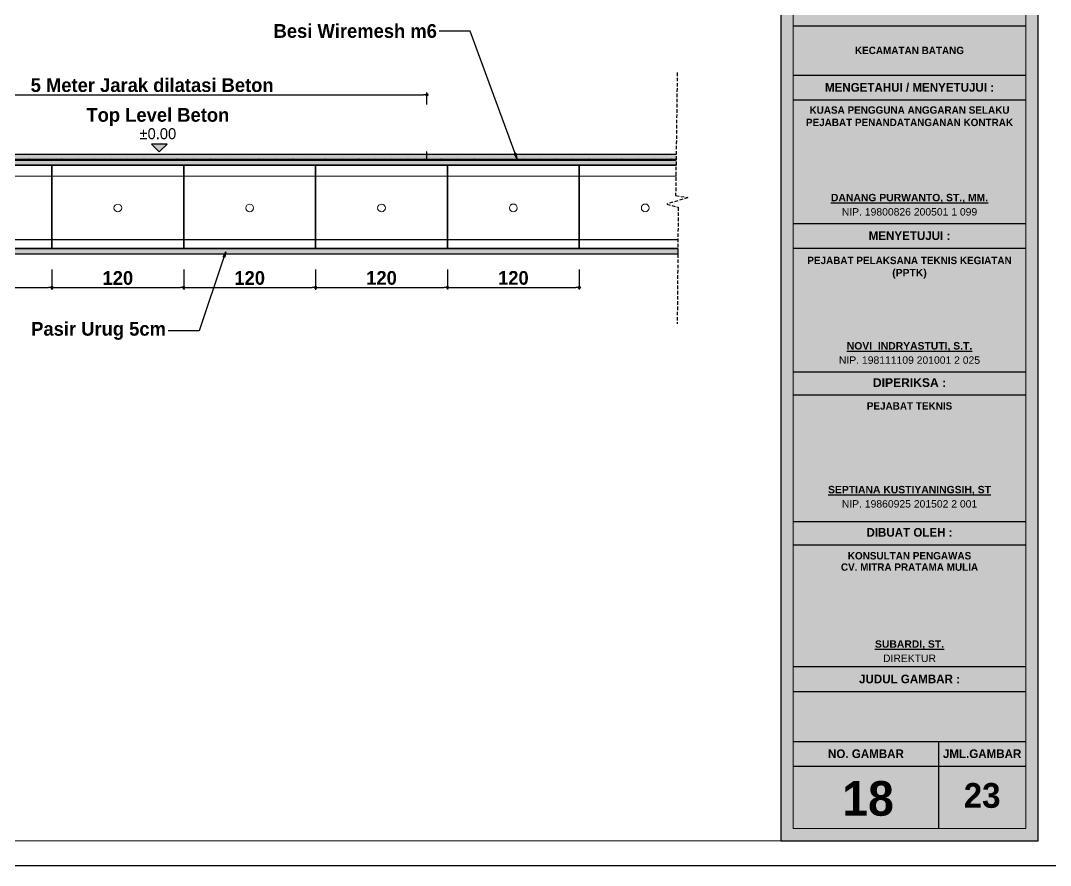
# Model space of a CAD drawing. Header units: centimetres. Extents: x -292707 to 138715, y -53922 to 66277.
# Drawn here: x 32557 to 33494, y -13009 to -12239 of the extents above; entities that cross this region are included whole.
import ezdxf
from ezdxf import colors
from ezdxf.entities.mleader import LeaderData, LeaderLine
from ezdxf.math import Vec2, Vec3
from ezdxf.xclip import XClip

# ---------------------------------------------------------------- set-up
doc = ezdxf.new("R2010")
doc.units = ezdxf.units.CM
doc.header["$XCLIPFRAME"] = 0
doc.linetypes.add('HIDDEN', pattern=[9.525, 6.35, -3.175])
for name, color, linetype in [('A-ALINE-1', 91, 'Continuous'), ('A-ALINE-2', 101, 'Continuous'), ('A-ALINE-3', 111, 'Continuous'), ('A-ALINE-4', 113, 'Continuous'), ('A-ALINE-7', 119, 'Continuous'), ('A-ANNOTATION', 144, 'Continuous'), ('A-DIM', 157, 'Continuous'), ('A-TEXT', 254, 'Continuous')]:
    doc.layers.add(name, color=color, linetype=linetype)
for name, color, linetype, lineweight, true_color in [('A-FILL-1', 250, 'Continuous', 0, 0x333333), ('A-FILL-2', 7, 'Continuous', 0, 0x4d4d4d), ('A-FILL-3', 7, 'Continuous', 0, 0x666666), ('A-FILL-4', 9, 'Continuous', 0, 0x808080), ('A-FILL-7', 7, 'Continuous', 0, 0xcccccc)]:
    doc.layers.add(name, color=color, linetype=linetype, lineweight=lineweight, true_color=true_color)
doc.layers.add('A-SWING AREA', color=7, linetype='Continuous', lineweight=0, true_color=0xf7f7f7, transparency=0.2)
doc.styles.add('Scale 170', font='GOTHICB.TTF', dxfattribs={"height": 50})
doc.styles.add('Scale 50', font='GOTHICB.TTF', dxfattribs={"height": 12.5})
doc.dimstyles.new('Scale 50', dxfattribs={"dimscale": 0, "dimtxt": 7.5, "dimasz": 3, "dimexe": 2, "dimexo": 2, "dimgap": 2, "dimtad": 1, "dimdec": 0, "dimtxsty": 'Scale 50', "dimblk": 'DOT', "dimcen": 2.5, "dimclrd": 256, "dimclre": 256, "dimclrt": 254, "dimadec": 0, "dimazin": 0, "dimtfac": 1, "dimtdec": 0, "dimtmove": 0, "dimatfit": 3, "dimldrblk": 'DOTSMALL', "dimfxl": 1, "dimtfillclr": 256, "dimlwd": -1, "dimlwe": -1, "dimarcsym": 0})

# ---------------------------------------------------------------- blocks, each defined once
blk = doc.blocks.new('hgfhgfh')
at = {"layer": 'A-FILL-7'}
h = blk.add_hatch(color=256, dxfattribs=at)
h.dxf.hatch_style = 1
h.paths.add_polyline_path([(48329.1, -25086.8), (39823.08, -25086.8, 0.929837), (39827.6, -32807.8), (48333.62, -32807.8, 0.942911)])
h.paths.add_polyline_path([(48332.13, -32757.8), (39829.41, -32757.8, -0.929395), (39824.92, -25136.8), (48327.64, -25136.8, -0.942549)], flags=16)
h.paths.add_polyline_path([(48331.92, -32750.8), (39829.66, -32750.8, -0.929332), (39825.18, -25143.8), (48327.44, -25143.8, -0.942498)], flags=0)
h.paths.add_polyline_path([(51488.47, -28964.64, -1), (51408.47, -28964.64, -1)], flags=0)
h.paths.add_polyline_path([(51483.47, -28964.64, -1), (51413.47, -28964.64, -1)], flags=0)
h.paths.add_polyline_path([(36628.47, -28964.93, -1), (36708.47, -28964.93, -1)], flags=0)
h.paths.add_polyline_path([(36633.47, -28964.93, -1), (36703.47, -28964.93, -1)], flags=0)
at = {"layer": 'A-ALINE-2', "ltscale": 0.14}
blk.add_arc((48104.3, -28947.44), 4890.17, 273.02311, 87.03654, dxfattribs=at)
at = {"layer": 'A-ALINE-7', "ltscale": 0.14}
for radius, start, end in [(3874.17, 273.39656, 86.67045), (3867.17, 273.39963, 86.66744), (3817.17, 273.42183, 86.64568), (3810.17, 273.42497, 86.6426)]:
    blk.add_arc((48104.3, -28947.44), radius, start, end, dxfattribs=at)
at = {"layer": 'A-FILL-4', "ltscale": 0.14}
for radius, start, end in [(4885.17, 273.02465, 87.03502), (4890.17, 273.02311, 87.03654), (4763.17, 273.06315, 86.99728), (4758.17, 273.06476, 86.9957), (4631.17, 273.10651, 86.95478), (4636.17, 273.10483, 86.95642), (4509.17, 273.14826, 86.91385), (4504.17, 273.15001, 86.91213), (4377.17, 273.19539, 86.86765), (4382.17, 273.19357, 86.86944), (4250.17, 273.2428, 86.82118), (4255.17, 273.24089, 86.82305), (4128.17, 273.29038, 86.77454), (4123.17, 273.29237, 86.77258), (3996.17, 273.3443, 86.72169), (4001.17, 273.3422, 86.72374)]:
    blk.add_arc((48104.3, -28947.44), radius, start, end, dxfattribs=at)
blk = doc.blocks.new('A$Cee8faf8f')
at = {"layer": 'A-FILL-7'}
h = blk.add_hatch(color=256, dxfattribs=at)
h.dxf.hatch_style = 1
edge = h.paths.add_edge_path()
edge.add_arc((0.6, 0.6), 0.6, 0, 360)
at = {"layer": 'A-FILL-1', "ltscale": 0.25}
blk.add_circle((0.6, 0.6), 0.6, dxfattribs=at)
blk = doc.blocks.new('GFDFGGFDG')
at = {"ltscale": 0.25}
blk.add_lwpolyline([(14867.54, -12200.62), (14987.54, -12200.62), (14987.54, -12276.62), (14867.54, -12276.62)], close=True, dxfattribs=at)
at = {"layer": 'A-ALINE-3', "ltscale": 0.25}
blk.add_lwpolyline([(14867.54, -12276.62), (14987.54, -12276.62), (14987.54, -12268.62), (14867.54, -12268.62)], close=True, dxfattribs=at)
at = {"layer": 'A-FILL-2'}
for p, q in [((14867.54, -12200.62), (14870.54, -12200.62)), ((14867.54, -12210.62), (14867.54, -12200.62)), ((14896.04, -12200.62), (14870.54, -12200.62)), ((14899.04, -12200.62), (14896.04, -12200.62)), ((14924.54, -12200.62), (14899.04, -12200.62)), ((14924.54, -12200.62), (14927.54, -12200.62)), ((14927.54, -12200.62), (14930.54, -12200.62)), ((14956.04, -12200.62), (14930.54, -12200.62)), ((14959.04, -12200.62), (14956.04, -12200.62)), ((14984.54, -12200.62), (14959.04, -12200.62)), ((14984.54, -12200.62), (14987.54, -12200.62)), ((14987.54, -12200.62), (14987.54, -12210.62)), ((14867.54, -12210.62), (14870.54, -12210.62)), ((14867.54, -12210.62), (14867.54, -12260.62)), ((14870.54, -12210.62), (14896.04, -12210.62)), ((14899.04, -12210.62), (14896.04, -12210.62)), ((14899.04, -12210.62), (14924.54, -12210.62)), ((14924.54, -12210.62), (14927.54, -12210.62)), ((14927.54, -12210.62), (14930.54, -12210.62)), ((14930.54, -12210.62), (14956.04, -12210.62)), ((14959.04, -12210.62), (14956.04, -12210.62)), ((14959.04, -12210.62), (14984.54, -12210.62)), ((14984.54, -12210.62), (14987.54, -12210.62)), ((14987.54, -12210.62), (14987.54, -12260.62)), ((14867.54, -12268.62), (14867.54, -12260.62)), ((14867.54, -12268.62), (14867.54, -12269.62)), ((14924.04, -12268.62), (14867.54, -12268.62)), ((14867.54, -12269.62), (14867.54, -12276.62)), ((14924.04, -12268.62), (14931.04, -12268.62)), ((14987.54, -12268.62), (14931.04, -12268.62)), ((14987.54, -12268.62), (14987.54, -12260.62)), ((14987.54, -12269.62), (14987.54, -12268.62)), ((14987.54, -12269.62), (14987.54, -12276.62)), ((14867.54, -12276.62), (14987.54, -12276.62))]:
    blk.add_line(p, q, dxfattribs=at)
at = {"layer": 'A-FILL-2', "ltscale": 0.25}
blk.add_circle((14927.54, -12239.62), 3.5, dxfattribs=at)
blk = doc.blocks.new('jhgkjhkjhkjh')
at = {"layer": 'A-SWING AREA', "transparency": 33554457}
h = blk.add_hatch(color=256, dxfattribs=at)
h.dxf.hatch_style = 1
h.paths.add_polyline_path([(-933.61, 931.53), (-881.61, 931.53), (-881.61, 1218.53), (-933.61, 1218.53)])
at = {"layer": 'A-ALINE-1', "ltscale": 0.25}
blk.add_lwpolyline([(-933.61, 931.53), (-881.61, 931.53), (-881.61, 1218.53), (-933.61, 1218.53)], close=True, dxfattribs=at)
at = {"layer": 'A-ALINE-4', "ltscale": 0.25}
for points in [[(-931.11, 1096.44), (-884.11, 1096.44)], [(-931.11, 1086.44), (-884.11, 1086.44)], [(-931.11, 1081.44), (-884.11, 1081.44)], [(-931.11, 1056.44), (-884.11, 1056.44)], [(-931.11, 1051.44), (-884.11, 1051.44)], [(-931.11, 1026.44), (-884.11, 1026.44)], [(-931.11, 1021.72), (-884.11, 1021.72)], [(-931.11, 996.12), (-884.11, 996.12)], [(-931.11, 991.41), (-884.11, 991.41)], [(-931.11, 966.75), (-884.11, 966.75)], [(-931.11, 966.75), (-884.11, 966.75)], [(-931.11, 961.75), (-884.11, 961.75)], [(-931.11, 951.62), (-884.11, 951.62)], [(-901.74, 951.62), (-901.74, 934.03)], [(-931.11, 946.62), (-884.11, 946.62)]]:
    blk.add_lwpolyline(points, dxfattribs=at)
at = {"layer": 'A-FILL-1', "ltscale": 0.25}
blk.add_lwpolyline([(-1286.61, 931.53), (-933.61, 931.53), (-933.61, 1218.53), (-1286.61, 1218.53)], close=True, dxfattribs=at)
at = {"layer": 'A-FILL-1'}
blk.add_lwpolyline([(-931.11, 934.03), (-884.11, 934.03), (-884.11, 1216.03), (-931.11, 1216.03)], close=True, dxfattribs=at)
at = {"layer": 'Defpoints'}
blk.add_lwpolyline([(-1296.61, 926.53), (-876.61, 926.53), (-876.61, 1223.53), (-1296.61, 1223.53)], close=True, dxfattribs=at)
at = {"layer": 'A-TEXT', "ltscale": 0.25, "attachment_point": 5, "style": 'Scale 170'}
for s, width, insert, char_height in [('KECAMATAN BATANG', 47, (-907.61, 1091.44), 1.5), ('{\\fCentury Gothic|b1|i0|c0|p34;MENGETAHUI / MENYETUJUI :}', 47, (-907.61, 1083.94), 1.75), ('KUASA PENGGUNA ANGGARAN SELAKU PEJABAT PENANDATANGANAN KONTRAK', 47, (-907.61, 1078.12), 1.5), ('{\\fArial|b1|i0|c0|p34;\\LDANANG PURWANTO, ST., MM.}', 47, (-907.61, 1061.5), 1.5), ('{\\fArial|b0|i0|c0|p34;NIP. 19800826 200501 1 099}', 47, (-907.61, 1058.77), 1.5), ('{\\fCentury Gothic|b1|i0|c0|p34;MENYETUJUI :}', 47, (-907.61, 1053.94), 1.75), ('PEJABAT PELAKSANA TEKNIS KEGIATAN', 47, (-907.61, 1048.94), 1.5), ('{\\fArial|b1|i0|c0|p34;(PPTK)}', 47, (-907.61, 1046.25), 1.5), ('{\\fArial|b1|i0|c0|p34;\\LNOVI  INDRYASTUTI, S.T.}', 47, (-907.61, 1031.5), 1.5), ('{\\fArial|b0|i0|c0|p34;NIP. 198111109 201001 2 025}', 47, (-907.61, 1028.77), 1.5), ('{\\fArial|b1|i0|c0|p34;DIPERIKSA :}', 47, (-907.61, 1024.22), 1.75), ('PEJABAT TEKNIS', 47, (-907.61, 1019.49), 1.5), ('{\\fArial|b1|i0|c0|p34;\\LSEPTIANA KUSTIYANINGSIH, ST}', 47, (-907.61, 1002.41), 1.5), ('{\\fArial|b0|i0|c0|p34;NIP. 19860925 201502 2 001}', 47, (-907.61, 999.68), 1.5), ('DIBUAT OLEH :', 47, (-907.61, 993.91), 1.75), ('KONSULTAN PENGAWAS', 47, (-907.61, 989.18), 1.5), ('CV. MITRA PRATAMA MULIA', 47, (-907.61, 986.89), 1.5), ('{\\fArial|b1|i0|c0|p34;\\LSUBARDI, ST.}', 47, (-907.61, 971.16), 1.5), ('{\\fArial|b0|i0|c0|p34;DIREKTUR}', 47, (-907.61, 968.43), 1.5), ('{\\fCentury Gothic|b1|i0|c0|p34;JUDUL GAMBAR :}', 47, (-907.61, 964.25), 1.75), ('{\\fCentury Gothic|b1|i0|c0|p34;NO. GAMBAR}', 29.375, (-916.42, 949.12), 1.75), ('{\\fCentury Gothic|b1|i0|c0|p34;JML.GAMBAR}', 29.375, (-892.92, 949.12), 1.75), ('23', 47, (-892.92, 940.65), 5)]:
    blk.add_mtext_dynamic_manual_height_columns(s, width=width, gutter_width=105, heights=[0], dxfattribs=dict(at, insert=insert, char_height=char_height))
blk = doc.blocks.new('A$Cb77c0ee4')
at = {"layer": 'A-ANNOTATION'}
h = blk.add_hatch(color=256, dxfattribs=at)
h.dxf.hatch_style = 1
h.paths.add_polyline_path([(3, 1.5), (0, 1.5), (1.5, 0)])
edge = h.paths.add_edge_path(flags=17)
edge.add_line((3, 1.5), (0, 1.5))
for points in [[(3, 1.5), (0, 1.5)], [(3, 1.5), (0, 1.5), (1.5, 0), (3, 1.5)]]:
    blk.add_lwpolyline(points, dxfattribs=at)
blk = doc.blocks.new('_Dot')
at = {"color": 0, "linetype": 'ByBlock', "lineweight": -2}
blk.add_line((-0.5, 0), (-1, 0), dxfattribs=at)
at = {"color": 0, "linetype": 'ByBlock', "const_width": 0.5}
blk.add_lwpolyline([(-0.25, 0, 1), (0.25, 0, 1)], format="xyb", close=True, dxfattribs=at)
blk = doc.blocks.new('*D994')
at = {"layer": 'A-DIM', "ltscale": 5, "transparency": 16777216}
for p, q in [((32465.15, -12466), (32465.15, -12484.46)), ((32585.15, -12466), (32585.15, -12484.46)), ((32468.15, -12482.46), (32582.15, -12482.46))]:
    blk.add_line(p, q, dxfattribs=at)
at = {"layer": 'Defpoints', "color": 0, "ltscale": 5, "transparency": 16777216}
for p in [(32465.15, -12464), (32585.15, -12464), (32585.15, -12482.46)]:
    blk.add_point(p, dxfattribs=at)
at = {"layer": 'A-DIM', "ltscale": 5, "transparency": 16777216, "xscale": 3, "yscale": 3, "zscale": 3, "rotation": 180}
blk.add_blockref('_Dot', (32465.15, -12482.46), dxfattribs=at)
at = {"layer": 'A-DIM', "ltscale": 5, "transparency": 16777216, "xscale": 3, "yscale": 3, "zscale": 3}
blk.add_blockref('_Dot', (32585.15, -12482.46), dxfattribs=at)
at = {"layer": 'A-DIM', "color": 254, "ltscale": 5, "transparency": 16777216, "insert": (32525.15, -12473.89), "char_height": 12.5, "attachment_point": 5, "style": 'Scale 50'}
blk.add_mtext('120', dxfattribs=at)
blk = doc.blocks.new('_DotSmall')
at = {"color": 0, "linetype": 'ByBlock', "const_width": 0.5}
blk.add_lwpolyline([(-0.0625, 0, 1), (0.0625, 0, 1)], format="xyb", close=True, dxfattribs=at)
blk = doc.blocks.new('*D995')
at = {"layer": 'A-DIM', "ltscale": 5, "transparency": 16777216}
for p, q in [((32585.15, -12466), (32585.15, -12484.46)), ((32705.15, -12466), (32705.15, -12484.46)), ((32588.15, -12482.46), (32702.15, -12482.46))]:
    blk.add_line(p, q, dxfattribs=at)
at = {"layer": 'Defpoints', "color": 0, "ltscale": 5, "transparency": 16777216}
for p in [(32585.15, -12464), (32705.15, -12464), (32705.15, -12482.46)]:
    blk.add_point(p, dxfattribs=at)
at = {"layer": 'A-DIM', "ltscale": 5, "transparency": 16777216, "xscale": 3, "yscale": 3, "zscale": 3, "rotation": 180}
blk.add_blockref('_Dot', (32585.15, -12482.46), dxfattribs=at)
at = {"layer": 'A-DIM', "ltscale": 5, "transparency": 16777216, "xscale": 3, "yscale": 3, "zscale": 3}
blk.add_blockref('_Dot', (32705.15, -12482.46), dxfattribs=at)
at = {"layer": 'A-DIM', "color": 254, "ltscale": 5, "transparency": 16777216, "insert": (32645.15, -12473.89), "char_height": 12.5, "attachment_point": 5, "style": 'Scale 50'}
blk.add_mtext('120', dxfattribs=at)
blk = doc.blocks.new('*D996')
at = {"layer": 'A-DIM', "ltscale": 5, "transparency": 16777216}
for p, q in [((32705.15, -12466), (32705.15, -12484.46)), ((32825.15, -12466), (32825.15, -12484.46)), ((32708.15, -12482.46), (32822.15, -12482.46))]:
    blk.add_line(p, q, dxfattribs=at)
at = {"layer": 'Defpoints', "color": 0, "ltscale": 5, "transparency": 16777216}
for p in [(32705.15, -12464), (32825.15, -12464), (32825.15, -12482.46)]:
    blk.add_point(p, dxfattribs=at)
at = {"layer": 'A-DIM', "ltscale": 5, "transparency": 16777216, "xscale": 3, "yscale": 3, "zscale": 3, "rotation": 180}
blk.add_blockref('_Dot', (32705.15, -12482.46), dxfattribs=at)
at = {"layer": 'A-DIM', "ltscale": 5, "transparency": 16777216, "xscale": 3, "yscale": 3, "zscale": 3}
blk.add_blockref('_Dot', (32825.15, -12482.46), dxfattribs=at)
at = {"layer": 'A-DIM', "color": 254, "ltscale": 5, "transparency": 16777216, "insert": (32765.15, -12473.89), "char_height": 12.5, "attachment_point": 5, "style": 'Scale 50'}
blk.add_mtext('120', dxfattribs=at)
blk = doc.blocks.new('*D997')
at = {"layer": 'A-DIM', "ltscale": 5, "transparency": 16777216}
for p, q in [((32825.15, -12465.94), (32825.15, -12484.4)), ((32945.15, -12465.94), (32945.15, -12484.4)), ((32828.15, -12482.4), (32942.15, -12482.4))]:
    blk.add_line(p, q, dxfattribs=at)
at = {"layer": 'Defpoints', "color": 0, "ltscale": 5, "transparency": 16777216}
for p in [(32825.15, -12463.94), (32945.15, -12463.94), (32945.15, -12482.4)]:
    blk.add_point(p, dxfattribs=at)
at = {"layer": 'A-DIM', "ltscale": 5, "transparency": 16777216, "xscale": 3, "yscale": 3, "zscale": 3, "rotation": 180}
blk.add_blockref('_Dot', (32825.15, -12482.4), dxfattribs=at)
at = {"layer": 'A-DIM', "ltscale": 5, "transparency": 16777216, "xscale": 3, "yscale": 3, "zscale": 3}
blk.add_blockref('_Dot', (32945.15, -12482.4), dxfattribs=at)
at = {"layer": 'A-DIM', "color": 254, "ltscale": 5, "transparency": 16777216, "insert": (32885.15, -12473.83), "char_height": 12.5, "attachment_point": 5, "style": 'Scale 50'}
blk.add_mtext('120', dxfattribs=at)
blk = doc.blocks.new('*D998')
at = {"layer": 'A-DIM', "ltscale": 5, "transparency": 16777216}
for p, q in [((32945.15, -12465.94), (32945.15, -12484.4)), ((33065.15, -12465.94), (33065.15, -12484.4)), ((32948.15, -12482.4), (33062.15, -12482.4))]:
    blk.add_line(p, q, dxfattribs=at)
at = {"layer": 'Defpoints', "color": 0, "ltscale": 5, "transparency": 16777216}
for p in [(32945.15, -12463.94), (33065.15, -12463.94), (33065.15, -12482.4)]:
    blk.add_point(p, dxfattribs=at)
at = {"layer": 'A-DIM', "ltscale": 5, "transparency": 16777216, "xscale": 3, "yscale": 3, "zscale": 3, "rotation": 180}
blk.add_blockref('_Dot', (32945.15, -12482.4), dxfattribs=at)
at = {"layer": 'A-DIM', "ltscale": 5, "transparency": 16777216, "xscale": 3, "yscale": 3, "zscale": 3}
blk.add_blockref('_Dot', (33065.15, -12482.4), dxfattribs=at)
at = {"layer": 'A-DIM', "color": 254, "ltscale": 5, "transparency": 16777216, "insert": (33005.15, -12473.83), "char_height": 12.5, "attachment_point": 5, "style": 'Scale 50'}
blk.add_mtext('120', dxfattribs=at)
blk = doc.blocks.new('*D1000')
at = {"layer": 'A-DIM', "ltscale": 5, "transparency": 16777216}
for p, q in [((32426.26, -12315.91), (32426.26, -12304.95)), ((32429.26, -12306.95), (32923.51, -12306.95)), ((32926.51, -12315.91), (32926.51, -12304.95))]:
    blk.add_line(p, q, dxfattribs=at)
at = {"layer": 'Defpoints', "color": 0, "ltscale": 5, "transparency": 16777216}
for p in [(32926.51, -12306.95), (32426.26, -12317.91), (32926.51, -12317.91)]:
    blk.add_point(p, dxfattribs=at)
at = {"layer": 'A-DIM', "ltscale": 5, "transparency": 16777216, "xscale": 3, "yscale": 3, "zscale": 3, "rotation": 180}
blk.add_blockref('_Dot', (32426.26, -12306.95), dxfattribs=at)
at = {"layer": 'A-DIM', "ltscale": 5, "transparency": 16777216, "xscale": 3, "yscale": 3, "zscale": 3}
blk.add_blockref('_Dot', (32926.51, -12306.95), dxfattribs=at)
at = {"layer": 'A-DIM', "color": 254, "ltscale": 5, "transparency": 16777216, "insert": (32676.38, -12298.27), "char_height": 12.5, "width": 292.5597, "attachment_point": 5, "style": 'Scale 50'}
blk.add_mtext('5 Meter Jarak dilatasi Beton', dxfattribs=at)
blk = doc.blocks.new('_Closed')
at = {"color": 0, "linetype": 'ByBlock', "lineweight": -2}
for p, q in [((-1, 0.17), (0, 0)), ((-1, 0.17), (-1, -0.17)), ((0, 0), (-1, -0.17)), ((0, 0), (-1, 0))]:
    blk.add_line(p, q, dxfattribs=at)

msp = doc.modelspace()

# ---------------------------------------------------------------- hatches: boundary and pattern name
h = msp.add_hatch()
h.set_pattern_fill('AR-SAND', color=256, scale=0.05)
h.set_pattern_definition([(37.5, (17010, -2e-11), (-0.08000156, 2.44706619), [0, -1.9304, 0, -2.159, 0, -2.06375]), (7.5, (17010, -2e-11), (2.2476164, 3.5841255), [0, -1.0414, 0, -1.7399, 0, -0.66675]), (327.5, (17008.438, -2e-11), (3.95496185, 0.00718592), [0, -0.635, 0, -2.286, 0, -2.9845]), (317.5, (17008.438, -2e-11), (3.81778226, 1.1146466), [0, -0.3175, 0, -1.4986, 0, -1.7145])])
h.paths.add_polyline_path([(31785.78, -12447.03), (31844.26, -12447.03), (31847.02, -12447.03), (33154.88, -12446.97), (33154.86, -12452.07), (31783.02, -12452.03), (31783.02, -12447.03)])
at = {"layer": 'A-FILL-2'}
h = msp.add_hatch(color=256, dxfattribs=at)
h.dxf.hatch_style = 1
h.paths.add_polyline_path([(32926.01, -12365.03), (32926.51, -12365.03), (32926.51, -12359.03), (32926.01, -12359.03)])
at = {"layer": 'A-FILL-3', "ltscale": 0.25}
h = msp.add_hatch(dxfattribs=at)
h.set_pattern_fill('AR-CONC', color=256, scale=0.09)
h.set_pattern_definition([(50, (-17974.906, 28055.769), (16.3966202, -1.4345177), [1.7145, -18.8595]), (355, (-17974.906, 28055.77), (-3.171908, 17.195116), [1.3716, -15.0876526]), (100.451445, (-17973.54, 28055.65), (13.2247122, 15.7605977), [1.457101, -16.028122]), (46.1842, (-17974.906, 28060.341), (24.3971137, -3.7838095), [2.57175, -28.28925]), (96.635558, (-17972.873, 28060.026), (21.366372, 22.268351), [2.185652, -24.042205]), (351.18415, (-17974.906, 28060.34), (21.366372, 22.268351), [2.057397, -22.631376]), (21, (-17972.62, 28059.198), (13.6452952, -9.2038678), [1.7145, -18.8595]), (326, (-17972.62, 28059.198), (5.5621826, 16.576917), [1.3716, -15.0876]), (71.451445, (-17971.483, 28058.431), (19.2074777, 7.3730492), [1.457101, -16.0280944]), (37.5, (-17974.906, 28055.769), (0.2779743, 7.6099535), [0, -14.90472, 0, -15.3162, 0, -15.14475]), (7.5, (-17974.906, 28055.769), (6.0137696, 9.0162517), [0, -8.73252, 0, -14.56182, 0, -5.77215]), (327.5, (-17980.004, 28055.769), (12.20315357, -0.51558696), [0, -5.715, 0, -17.8308, 0, -23.6601]), (317.5, (-17982.29, 28055.769), (13.3316263, 2.2883842), [0, -7.4295, 0, -11.84148, 0, -16.8021])])
h.paths.add_polyline_path([(33153.21, -12371.03), (33153.37, -12361.03), (31781.51, -12361.03), (31781.35, -12371.03)])
at = {"layer": 'A-FILL-7'}
h = msp.add_hatch(color=256, dxfattribs=at)
h.dxf.hatch_style = 1
h.paths.add_polyline_path([(33153.27, -12366.53), (33153.28, -12366.02), (31781.42, -12366.03), (31781.41, -12366.63)])

# ---------------------------------------------------------------- linework, layer by layer
at = {"ltscale": 0.25}
msp.add_lwpolyline([(33154.88, -12446.97), (33065.15, -12446.97), (33065.15, -12370.97), (33153.21, -12370.97)], dxfattribs=at)
at = {"layer": 'A-ALINE-3', "ltscale": 0.25}
msp.add_lwpolyline([(33154.94, -12438.97), (33065.15, -12438.97), (33065.15, -12446.97), (33154.88, -12446.97)], dxfattribs=at)
at = {"layer": 'A-ALINE-4', "ltscale": 0.25}
msp.add_lwpolyline([(31785.78, -12447.03), (31844.26, -12447.03), (31847.02, -12447.03), (33154.88, -12446.97), (33154.86, -12452.07), (31783.02, -12452.03), (31783.02, -12447.03), (31785.78, -12447.03)], dxfattribs=at)
at = {"layer": 'A-ALINE-7', "ltscale": 5}
msp.add_lwpolyline([(32926.01, -12365.03), (32926.51, -12365.03), (32926.51, -12359.03), (32926.01, -12359.03)], close=True, dxfattribs=at)
at = {"layer": 'A-FILL-2'}
for p, q in [((33065.15, -12370.97), (33068.15, -12370.97)), ((33065.15, -12380.97), (33065.15, -12370.97)), ((33093.65, -12370.97), (33068.15, -12370.97)), ((33096.65, -12370.97), (33093.65, -12370.97)), ((33122.15, -12370.97), (33096.65, -12370.97)), ((33122.15, -12370.97), (33125.15, -12370.97)), ((33125.15, -12370.97), (33128.15, -12370.97)), ((33153.65, -12370.97), (33128.15, -12370.97)), ((33065.15, -12380.97), (33068.15, -12380.97)), ((33065.15, -12380.97), (33065.15, -12430.97)), ((33068.15, -12380.97), (33093.65, -12380.97)), ((33096.65, -12380.97), (33093.65, -12380.97)), ((33096.65, -12380.97), (33122.15, -12380.97)), ((33122.15, -12380.97), (33125.15, -12380.97)), ((33125.15, -12380.97), (33128.15, -12380.97)), ((33128.15, -12380.97), (33153.65, -12380.97)), ((33065.15, -12438.97), (33065.15, -12430.97)), ((33065.15, -12438.97), (33065.15, -12439.97)), ((33121.65, -12438.97), (33065.15, -12438.97)), ((33065.15, -12439.97), (33065.15, -12446.97)), ((33065.15, -12446.97), (33154.88, -12446.97)), ((33121.65, -12438.97), (33128.65, -12438.97)), ((33154.94, -12438.97), (33128.65, -12438.97))]:
    msp.add_line(p, q, dxfattribs=at)
at = {"layer": 'A-FILL-2', "ltscale": 0.25}
msp.add_circle((33125.15, -12409.97), 3.5, dxfattribs=at)
at = {"layer": 'A-TEXT', "linetype": 'HIDDEN', "ltscale": 0.5}
msp.add_lwpolyline([(33154.32, -12286.8), (33152.85, -12398.65), (33163.97, -12400.65), (33144.75, -12406.58), (33155.19, -12409.35), (33154.32, -12515.52)], dxfattribs=at)
at = {"layer": 'A-TEXT', "ltscale": 0.25}
for points in [[(31781.51, -12361.03), (33153.37, -12361.03)], [(33153.21, -12370.93), (31781.35, -12371.03)], [(33153.21, -12370.93), (31781.35, -12371.03)], [(31781.41, -12366.63), (33153.27, -12366.53)], [(33153.28, -12366.02), (31781.42, -12366.03)]]:
    msp.add_lwpolyline(points, dxfattribs=at)

# ---------------------------------------------------------------- block references
ref = msp.add_blockref('hgfhgfh', (-17683.05, 18045.16))
XClip(ref).set_block_clipping_path([(50781.3347949128, -26551.6239092804), (51719.5727609521, -28947.4361751758), (53571.3622669359, -28947.4361751758), (51997.0503859984, -25463.0144404544)])
at = {"ltscale": 0.25, "xscale": 4.711602529588466, "yscale": 4.711602529588466, "zscale": 4.711602529588466}
msp.add_blockref('A$Cb77c0ee4', (32675.81, -12359.03), dxfattribs=at)
for p in [(17597.61, -170.41), (17717.61, -170.41), (17837.61, -170.41), (17957.61, -170.41), (18077.61, -170.35)]:
    msp.add_blockref('GFDFGGFDG', p)
at = {"layer": 'A-ALINE-7', "ltscale": 0.25, "xscale": 0.4999999999995392, "yscale": 0.4999999999995392, "zscale": 0.4999999999995392}
for p in [(32563.85, -12366.03), (32578.85, -12366.03), (32593.85, -12366.03), (32608.85, -12366.03), (32623.85, -12366.03), (32638.85, -12366.03), (32653.85, -12366.03), (32668.85, -12366.03), (32683.85, -12366.03), (32698.85, -12366.03), (32713.85, -12366.03), (32728.85, -12366.03), (32743.85, -12366.03), (32758.85, -12366.03), (32773.85, -12366.03), (32788.85, -12366.03), (32803.85, -12366.03), (32818.85, -12366.03), (32833.85, -12366.03), (32848.85, -12366.03), (32863.85, -12366.03), (32878.85, -12366.03), (32893.85, -12366.03), (32908.85, -12366.03), (32923.85, -12366.03), (32938.85, -12366.03), (32953.85, -12366.03), (32968.85, -12366.03), (32983.85, -12366.03), (32998.85, -12366.03), (33013.85, -12366.03), (33028.85, -12366.03), (33043.85, -12366.03), (33058.85, -12366.03), (33073.85, -12366.03), (33088.85, -12366.03), (33103.85, -12366.03), (33118.85, -12366.03), (33133.85, -12366.03), (33148.85, -12366.03)]:
    msp.add_blockref('A$Cee8faf8f', p, dxfattribs=at)
at = {"layer": 'A-TEXT', "xscale": 4.5, "yscale": 4.5, "zscale": 4.5}
msp.add_blockref('jhgkjhkjhkjh', (37449.98, -17178.1), dxfattribs=at)

# ---------------------------------------------------------------- texts
at = {"ltscale": 0.25, "attachment_point": 5, "style": 'Scale 50'}
for s, insert, char_height in [('Top Level Beton', (32681.58, -12327.2), 12.5), ('{\\fCentury Gothic|b0|i0|c0|p34;%%P0.00}', (32681.58, -12342.49), 10)]:
    msp.add_mtext_dynamic_manual_height_columns(s, width=146.541, gutter_width=62.5, heights=[0], dxfattribs=dict(at, insert=insert, char_height=char_height))
at = {"layer": 'A-TEXT', "ltscale": 0.25, "insert": (33328.02, -12947.94), "char_height": 31.5, "attachment_point": 5, "style": 'Scale 170'}
msp.add_mtext_dynamic_manual_height_columns('18', width=132.1875, gutter_width=472.5, heights=[0], dxfattribs=at)

# ---------------------------------------------------------------- dimensions: what is measured, and where the dimension line sits
at = {"layer": 'A-DIM', "ltscale": 5}
dim = msp.add_linear_dim(base=(32926.51, -12306.95), p1=(32426.26, -12317.91), p2=(32926.51, -12317.91), text='5 Meter Jarak dilatasi Beton', dimstyle='Scale 50', override={"dimscale": 1}, dxfattribs=at)
dim.commit()
dim.dimension.update_dxf_attribs({"geometry": '*D1000', "text_midpoint": (32676.38, -12298.27)})
for base, p1, p2, picture, middle in [((32585.15, -12482.46), (32465.15, -12464), (32585.15, -12464), '*D994', (32525.15, -12473.89)), ((32705.15, -12482.46), (32585.15, -12464), (32705.15, -12464), '*D995', (32645.15, -12473.89)), ((32825.15, -12482.46), (32705.15, -12464), (32825.15, -12464), '*D996', (32765.15, -12473.89)), ((32945.15, -12482.4), (32825.15, -12463.94), (32945.15, -12463.94), '*D997', (32885.15, -12473.83)), ((33065.15, -12482.4), (32945.15, -12463.94), (33065.15, -12463.94), '*D998', (33005.15, -12473.83))]:
    dim = msp.add_linear_dim(base=base, p1=p1, p2=p2, dimstyle='Scale 50', override={"dimscale": 1, "dimtmove": 1}, dxfattribs=at)
    dim.commit()
    dim.dimension.update_dxf_attribs({"geometry": picture, "text_midpoint": middle})

# ---------------------------------------------------------------- leaders
at = {"ltscale": 0.25}
ml = msp.add_multileader_mtext('Standard', dxfattribs=at)
ml.set_content('{\\C256;Besi Wiremesh m6}', color=254, style='Scale 50')
ml.set_leader_properties(color=256, linetype='ByLayer', lineweight=-1)
ml.set_arrow_properties(name='CLOSED')
ml.build(insert=Vec2(0, 0))
ml.multileader.update_dxf_attribs({"dogleg_length": 29.3, "arrow_head_size": 5})
ctx = ml.context
ctx.base_point, ctx.char_height, ctx.arrow_head_size, ctx.plane_origin = Vec3(32784.91, -12249.04), 12.5, 5, Vec3(33008.46, -12365.18)
notes = []
notes.append((ctx, [(0, (1, 1, 0), (32965.73, -12249.04), (-1, 0), 28.24, [(0, [(33008.46, -12365.16)], 0, [])])]))
ctx.mtext.insert, ctx.mtext.flow_direction = Vec3(32786.91, -12242.64), 5
ml = msp.add_multileader_mtext('Standard', dxfattribs=at)
ml.set_content('Pasir Urug 5cm', color=254, style='Scale 50')
ml.set_leader_properties(color=256, linetype='ByLayer', lineweight=-1)
ml.set_arrow_properties(name='CLOSED')
ml.build(insert=Vec2(0, 0))
ml.multileader.update_dxf_attribs({"dogleg_length": 29.3, "arrow_head_size": 5})
ctx = ml.context
ctx.base_point, ctx.char_height, ctx.arrow_head_size, ctx.plane_origin = Vec3(32565.11, -12521.91), 12.5, 5, Vec3(32743.38, -12449.96)
ctx.text_align_type = 2
notes.append((ctx, [(0, (1, 1, 0), (32719.15, -12521.91), (-1, 0), 28.24, [(0, [(32743.38, -12449.98)], 0, [])])]))
ctx.mtext.insert, ctx.mtext.alignment, ctx.mtext.flow_direction = Vec3(32688.91, -12513.85), 3, 5
for ctx, leaders in notes:
    for number, flags, end, landing, length, lines in leaders:
        leader = LeaderData()
        leader.index, (leader.has_last_leader_line, leader.has_dogleg_vector, leader.attachment_direction) = number, flags
        leader.last_leader_point, leader.dogleg_vector, leader.dogleg_length = Vec3(end), Vec3(landing), length
        for number, points, colour, breaks in lines:
            line = LeaderLine()
            line.index, line.vertices, line.color, line.breaks = number, Vec3.list(points), colors.encode_raw_color(colour), breaks
            leader.lines.append(line)
        ctx.leaders.append(leader)

doc.saveas('drawing.dxf')
